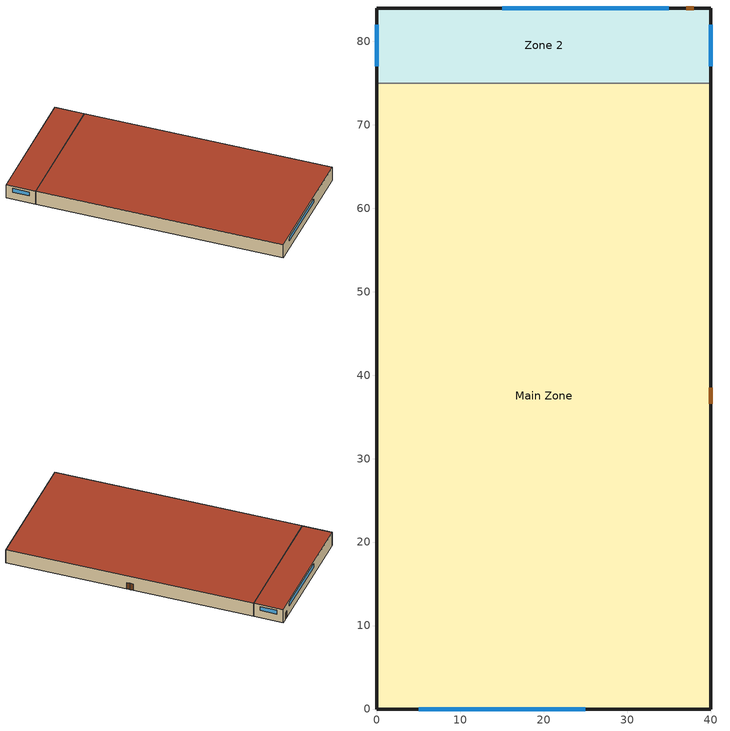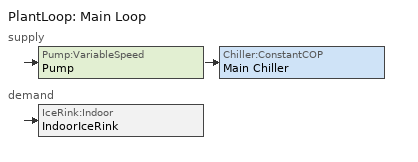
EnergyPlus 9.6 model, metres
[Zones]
Main Zone
 floor ground (FLOOR-ICE RINK): 35,0 5,0 5,75 35,75 z0
 floor ground (FLOOR): 5,0 0,0 0,75 5,75 z0; 40,0 35,0 35,75 40,75 z0
 wall outside (Insulation): 0,75 0,0 40,0 40,75 z0:4.57
 wall to Zone 2 (PARTITION): 40,75 0,75 z0:4.57
 window (Window_U_0.65_SHGC_0.25): 5,0 25,0 z2.5:3.5
 door x3 (OpaqueDoor): 40,36.6 40,37.51 z0:2.13
 door (OpaqueDoor): 40,37.6 40,38.51 z0:2.13
 roof outside (nonres_roof): 0,75 0,0 40,0 40,75 z4.57
Zone 2
 floor ground (FLOOR): 40,75 0,75 0,84 40,84 z0
 wall outside (Insulation): 40,75 40,84 0,84 / 0,75 0,84 z0:4.57
 window (Window_U_0.65_SHGC_0.25): 40,77 40,82 / 35,84 15,84 / 0,77 0,82 z2.5:3.75
 door (OpaqueDoor): 38,84 37.09,84 z0:2.13
 roof outside (nonres_roof): 0,75 40,75 40,84 0,84 z4.57
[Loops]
PlantLoop 'Main Loop'
 supply: Pump:VariableSpeed 'Pump' > Chiller:ConstantCOP 'Main Chiller'
 demand: IceRink:Indoor 'IndoorIceRink'
[Building]
Bldg: North Axis {deg}=0; Terrain=Suburbs; Loads Convergence Tolerance Value {W}=0.05; Temperature Convergence Tolerance Value {deltaC}=0.05; Solar Distribution=MinimalShadowing; Maximum Number of Warmup Days=30; Minimum Number of Warmup Days=6
[Site:GroundTemperature:BuildingSurface]
18.89, 18.92, 19.02, 19.12, 19.21, 19.23, 19.07, 19.32, 19.09, 19.21, 19.13, 18.96
[SizingPeriod:DesignDay] Day of Month=21; Dry-Bulb Temperature Range Modifier Type=DefaultMultipliers; Humidity Condition Type=Wetbulb; Barometric Pressure {Pa}=101217; Rain Indicator=No; Snow Indicator=No; Daylight Saving Time Indicator=No
Name | Month | Day Type | Maximum Dry-Bulb Temperature {C} | Daily Dry-Bulb Temperature Range {deltaC} | Wetbulb or DewPoint at Maximum Dry-Bulb {C} | Wind Speed {m/s} | Wind Direction {deg} | Solar Model Indicator | Sky Clearness | ASHRAE Clear Sky Optical Depth for Beam Irradiance (taub) | ASHRAE Clear Sky Optical Depth for Diffuse Irradiance (taud)
NEWARK Ann Htg 99.6% Condns DB | 1 | WinterDesignDay | -11.6 | 0 | -11.6 | 6.2 | 320 | ASHRAEClearSky | 0
NEWARK Ann Clg .4% Condns DB=>MWB | 7 | SummerDesignDay | 34.5 | 8.9 | 23.8 | 5.8 | 250 | ASHRAETau |  | 0.528 | 1.831
[Site:Location]
NEWARK_NJ_USA Design_Conditions: Latitude {deg}=40.7; Longitude {deg}=-74.17; Time Zone {hr}=-5; Elevation {m}=9
[Material:NoMass] Thermal Absorptance=0.9
Name | Roughness | Thermal Resistance {m2-K/W} | Solar Absorptance | Visible Absorptance
R11 | Rough | 1.94 | 0.75 | 0.75
Opaque Door panel_semi | MediumRough | 0.475676 | 0.7 | 0.7
Nonres_Roof_Insulation | MediumSmooth | 4.62235 | 0.7 | 0.7
[Material]
Name | Roughness | Thickness {m} | Conductivity {W/m-K} | Density {kg/m3} | Specific Heat {J/kg-K} | Thermal Absorptance | Solar Absorptance | Visible Absorptance
C5 - 4 IN HW CONCRETE | MediumRough | 0.101498 | 1.729577 | 2242.585 | 836.8 | 0.9 | 0.65 | 0.65
Masonry | MediumRough | 0.2 | 1.2 | 1920 | 800 | 0.9 | 0.7 | 0.7
10mm -Chilled Concrete | MediumRough | 0.01 | 1.29 | 2400 | 670 | 0.9 | 0.6 | 0.6
100mm -Chilled Concrete; CONCRETE - DRIED SAND AND GRAVEL 4 IN | MediumRough | 0.1 | 1.29 | 2400 | 670 | 0.9 | 0.6 | 0.6
E1 - 3 / 4 IN PLASTER OR GYP BOARD | Smooth | 0.01905 | 0.726422 | 1601.846 | 836.8 | 0.9 | 0.92 | 0.92
C6 - 8 IN CLAY TILE | Smooth | 0.203302 | 0.570761 | 1121.292 | 836.8 | 0.9 | 0.82 | 0.82
Water | VerySmooth | 0.0254 | 0.598 | 999 | 4128 | 0.3 | 0.7 | 0.7
F08 Metal roof surface | Smooth | 0.0008 | 45.28 | 7824 | 500 | 0.9 | 0.11
INS - EXPANDED EXT POLYSTYRENE R12 2 IN | Rough | 0.05 | 0.02 | 56.06 | 1210 | 0.9 | 0.5 | 0.5
1/2" Gyp | MediumSmooth | 0.0127 | 0.58 | 800 | 1090 | 0.9 | 0.7 | 0.7
[Construction]
Insulation: Masonry, R11, 1/2" Gyp
FLOOR: C5 - 4 IN HW CONCRETE
FLOOR-ICE RINK: CONCRETE - DRIED SAND AND GRAVEL 4 IN, INS - EXPANDED EXT POLYSTYRENE R12 2 IN, 100mm -Chilled Concrete, 10mm -Chilled Concrete, Water
OpaqueDoor: Opaque Door panel_semi
Window_U_0.65_SHGC_0.25: REF C CLEAR HI 6MM, AIR 6MM, CLEAR 6MM
PARTITION: E1 - 3 / 4 IN PLASTER OR GYP BOARD, C6 - 8 IN CLAY TILE, E1 - 3 / 4 IN PLASTER OR GYP BOARD
nonres_roof: F08 Metal roof surface, Nonres_Roof_Insulation, 1/2" Gyp
[WindowMaterial:Glazing] Optical Data Type=SpectralAverage; Thickness {m}=0.006; Infrared Transmittance at Normal Incidence=0; Front Side Infrared Hemispherical Emissivity=0.84; Conductivity {W/m-K}=0.9
Name | Solar Transmittance at Normal Incidence | Front Side Solar Reflectance at Normal Incidence | Back Side Solar Reflectance at Normal Incidence | Visible Transmittance at Normal Incidence | Front Side Visible Reflectance at Normal Incidence | Back Side Visible Reflectance at Normal Incidence | Back Side Infrared Hemispherical Emissivity
CLEAR 6MM | 0.775 | 0.071 | 0.071 | 0.881 | 0.08 | 0.08 | 0.84
REF C CLEAR HI 6MM | 0.2 | 0.16 | 0.39 | 0.22 | 0.17 | 0.35 | 0.55
[WindowMaterial:Gas]
AIR 6MM: Gas Type=Air; Thickness {m}=0.0063
[Zone]
Main Zone; Zone 2: 0, 0, 0, 1, 1, autocalculate, autocalculate
[ZoneInfiltration:DesignFlowRate] Schedule=System Availability Schedule; Design Flow Rate Calculation Method=Flow/Zone; Design Flow Rate {m3/s}=0.02; Constant Term Coefficient=1; Temperature Term Coefficient=0; Velocity Term Coefficient=0; Velocity Squared Term Coefficient=0
Name | Zone or ZoneList
Zone 2 Infiltration | Zone 2
Main Zone Infiltration | Main Zone
[Chiller:ConstantCOP]
Main Chiller: Reference Capacity {W}=Autosize; Reference COP {W/W}=3.5; Reference Chilled Water Flow Rate {m3/s}=Autosize; Reference Condenser Fluid Flow Rate {m3/s}=Autosize; Condenser Type=AirCooled; Chiller Flow Mode=ConstantFlow
[Sizing:Plant]
Main Loop: Loop Type=Cooling; Design Loop Exit Temperature {C}=-7; Loop Design Temperature Difference {deltaC}=3
[DesignSpecification:OutdoorAir]
SZ DSOA SPACE1-1: Outdoor Air Method=sum; Outdoor Air Flow per Person {m3/s-person}=0.00236; Outdoor Air Flow per Zone Floor Area {m3/s-m2}=0.000305; Outdoor Air Flow per Zone {m3/s}=0
[ZoneHVAC:IdealLoadsAirSystem] Maximum Heating Supply Air Temperature {C}=35; Minimum Cooling Supply Air Temperature {C}=13; Maximum Heating Supply Air Humidity Ratio {kgWater/kgDryAir}=0.015; Minimum Cooling Supply Air Humidity Ratio {kgWater/kgDryAir}=0.009; Heating Limit=NoLimit; Maximum Heating Air Flow Rate {m3/s}=autosize; Cooling Limit=NoLimit; Maximum Cooling Air Flow Rate {m3/s}=autosize; Dehumidification Control Type=ConstantSupplyHumidityRatio; Humidification Control Type=ConstantSupplyHumidityRatio
ZONE 2 Ideal Loads; ZONE 1 Ideal Loads
[People] Number of People Schedule=OCCUPY-1; Number of People Calculation Method=people; Fraction Radiant=0.3; Activity Level Schedule=ActSchd
Name | Zone or ZoneList | Number of People
SPACE2-1 People 1 | Zone 2 | 210
SPACE1-1 People 1 | Main Zone | 50
[Zone equipment]
Zone 2: ZONE 2 Ideal Loads
Main Zone: ZONE 1 Ideal Loads
[Sizing:Zone] Zone Cooling Design Supply Air Temperature Input Method=SupplyAirTemperature; Zone Cooling Design Supply Air Temperature {C}=14; Zone Heating Design Supply Air Temperature Input Method=SupplyAirTemperature; Zone Heating Design Supply Air Temperature {C}=50; Zone Cooling Design Supply Air Humidity Ratio {kgWater/kgDryAir}=0.009; Zone Heating Design Supply Air Humidity Ratio {kgWater/kgDryAir}=0.004; Design Specification Outdoor Air Object=SZ DSOA SPACE1-1; Zone Heating Sizing Factor=0; Zone Cooling Sizing Factor=0; Cooling Design Air Flow Method=DesignDayWithLimit; Heating Design Air Flow Method=DesignDay
Zone 2; Main Zone
[ZoneControl:Thermostat] Control Type Schedule=Zone Control Type Sched; Control 1=CoolingSetPoint; Control 2=HeatingSetpoint; Control 3=DualSetPoint; Control 4=Htg Clg
Name | Zone or ZoneList
SPACE2-1 Control | Zone 2
SPACE1-1 Control | Main Zone
[Lights] Schedule=LIGHTS-1; Design Level Calculation Method=Watts/Area; Watts per Zone Floor Area {W/m2}=15; Return Air Fraction=0; Fraction Radiant=0.59; Fraction Visible=0.2; Fraction Replaceable=1; Return Air Fraction Calculated from Plenum Temperature=No
Name | Zone or ZoneList
SPACE2-1 Lights | Zone 2
SPACE1-1 Lights 1 | Main Zone
[ElectricEquipment] Schedule=EQUIP-1; Design Level Calculation Method=Watts/Area; Fraction Latent=0; Fraction Radiant=0.3; Fraction Lost=0
Name | Zone or ZoneList | Watts per Zone Floor Area {W/m2}
SPACE2-1 ElecEq | Zone 2 | 7
SPACE1-1 ElecEq 1 | Main Zone | 3
[ThermostatSetpoint:SingleHeatingOrCooling]
Htg Clg: Setpoint Temperature Schedule=Htg Clg
[Pump:VariableSpeed]
Pump: Design Maximum Flow Rate {m3/s}=100; Design Pump Head {Pa}=179352; Design Power Consumption {W}=autosize; Motor Efficiency=0.9; Fraction of Motor Inefficiencies to Fluid Stream=0; Coefficient 1 of the Part Load Performance Curve=0; Coefficient 2 of the Part Load Performance Curve=1; Coefficient 3 of the Part Load Performance Curve=0; Coefficient 4 of the Part Load Performance Curve=0; Design Minimum Flow Rate {m3/s}=0; Pump Control Type=Continuous
[ThermostatSetpoint:SingleHeating]
HeatingSetpoint: Setpoint Temperature Schedule=Htg-SetP-Sch
[ThermostatSetpoint:SingleCooling]
CoolingSetpoint: Setpoint Temperature Schedule=Clg-SetP-Sch
[ThermostatSetpoint:DualSetpoint]
DualSetPoint: Heating Setpoint Temperature Schedule=Htg-SetP-Sch; Cooling Setpoint Temperature Schedule=Clg-SetP-Sch
[PlantLoop]
Main Loop: Fluid Type=UserDefinedFluidType; User Defined Fluid Type=EthyleneGlycolConcentration; Plant Equipment Operation Scheme=Main Loop Operation; Maximum Loop Temperature {C}=0; Minimum Loop Temperature {C}=-40; Maximum Loop Flow Rate {m3/s}=1000; Minimum Loop Flow Rate {m3/s}=0; Plant Loop Volume {m3}=autocalculate; Load Distribution Scheme=OPTIMAL
[PlantEquipmentList]
CoolingPlant1: Main Chiller
[PlantEquipmentOperation:CoolingLoad]
CoolingPlant1: Load Range 1 Lower Limit {W}=0; Load Range 1 Upper Limit {W}=1E+15; Range 1 Equipment List=CoolingPlant1
[PlantEquipmentOperationSchemes]
Main Loop Operation: Control Scheme 1=CoolingPlant1; Control Scheme 1 Schedule=Always On
[SetpointManager:Scheduled]
Main Loop Setpoint Manager: Control Variable=Temperature; Schedule=Main Loop Temp Sch; Setpoint Node or NodeList=Main Loop Setpoint Node List
[IceRink:Indoor]
IndoorIceRink: Unused=IceRink_ON; Zone=Main Zone; Surface=Zn001:IceRink; Tube Diameter {m}=0.012; Tube Length {m}=30; Ice Rink Control Strategy=STC; Hours to freeze the water {hr}=24; delta temperature {C}=2; Resurface Schedule=ResurfacerYr; Rink Length {m}=60; Rink Width {m}=30; Water Temperature {C}=18; Ice Thickness {m}=0.0254; COP=2.5; Ice Rink Setpoint Temperature {C}=-3; Ice Rink HX spacing {m}=0.0381; Resurfacer Tank {m3}=0.55; Resurfacer Initial Water Temperature {C}=18; Resurfacer Hot Water Temperature {C}=55; Ice Temperature Design Setpoint {C}=-10
[Schedule:Compact]
System Availability Schedule: THROUGH: 12/31, FOR: AllDays, UNTIL: 24:00, 1
Main Loop Temp Sch: THROUGH: 12/31, FOR: AllDays, UNTIL: 24:00, -9
LIGHTS-1: Through: 04/30, For: AllDays, Until: 24:00, .6, Through: 09/30, For: AllDays, Until: 24:00, .1, Through: 12/31, For: AllDays, Until: 24:00, .6
EQUIP-1: Through: 04/30, For: AllDays, Until: 24:00, .5, Through: 09/30, For: AllDays, Until: 24:00, .1, Through: 12/31, For: AllDays, Until: 24:00, .5
IceRink_ON: Through: 04/30, For: AllDays, Until: 24:00, 1, Through: 09/30, For: AllDays, Until: 24:00, 0, Through: 12/31, For: AllDays, Until: 24:00, 1
Zone Control Type Sched: Through: 12/31, For: CustomDay1, Until: 02:00, 1, Until: 08:00, 2, Until: 12:00, 3, Until: 24:00, 4, For: AllOtherDays, Until: 24:00, 3
Htg Clg: Through: 04/30, For: AllDays, Until: 24:00, 22, Through: 09/30, For: AllDays, Until: 24:00, 22, Through: 12/31, For: AllDays, Until: 24:00, 22
Htg-SetP-Sch; Clg-SetP-Sch: Through: 12/31, For: SummerDesignDay, Until: 24:00, 22, For: WinterDesignDay, Until: 24:00, 22, For: WeekDays, Until: 24:00, 22, For: WeekEnds Holiday, Until: 24:00, 22, For: AllOtherDays, Until: 24:00, 22
OCCUPY-1: Through: 04/30, For: AllDays, Until: 8:00, 0, Until: 11:00, 0.2, Until: 13:00, 0.4, Until: 16:00, 0.4, Until: 20:00, 0.7, Until: 22:00, 0.1, Until: 24:00, 0, Through: 09/30, For: AllDays, Until: 24:00, 0.01, Through: 12/31, For: AllDays, Until: 8:00, 0, Until: 11:00, 0.2, Until: 13:00, 0.4, Until: 16:00, 0.4, Until: 20:00, 0.7, Until: 22:00, 0.1, Until: 24:00, 0
ActSchd: Through: 12/31, For: AllDays, Until: 24:00, 117.24
Always On: Through: 12/31, For: AllDays, Until: 24:00, 1
[Schedule:Day:Hourly]
Resurfacer: 0, 0, 0, 0, 0, 1, 0, 0, 0, 0, 0, 1, 0, 0, 0, 0, 0, 1, 0, 0, 0, 0, 0, 0
[Schedule:Week:Daily]
ResurfacerWk: Resurfacer, Resurfacer, Resurfacer, Resurfacer, Resurfacer, Resurfacer, Resurfacer, Resurfacer, Resurfacer, Resurfacer, Resurfacer, Resurfacer
[Schedule:Year]
ResurfacerYr: ResurfacerWk, 1, 1, 12, 31
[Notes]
IndoorIceRink.idf
Basic file description:  Demonstrates an ice rink implementation
Simulation Location/Run: DENVER_STAPLETON_CO_USA_WMO_724690, 2 design days, 1 run period,
Run Control executes two design days (see RUN PERIOD object)
Location:                Denver, CO
Design Days:             DENVER_STAPLETON_CO_USA Annual Heating 99%, MaxDB=-16°C
DENVER_STAPLETON_CO_USA Annual Cooling (DB=>MWB) 1%, MaxDB=32.6°C MWB=15.5°C
Run Period (Weather File): Full Annual Simulation, DENVER_STAPLETON_CO_USA_WMO_724690
Run Control:             No zone or system sizing, design day run control (no weather file simulation)
Building:                Fictional 1 zone building with resistive walls based on 1ZoneUncontrolled example.
No windows.  No internal gains.  No internal mass.  The building is oriented due north.
Floor Area:              232.25 m2
Number of Stories:       1
